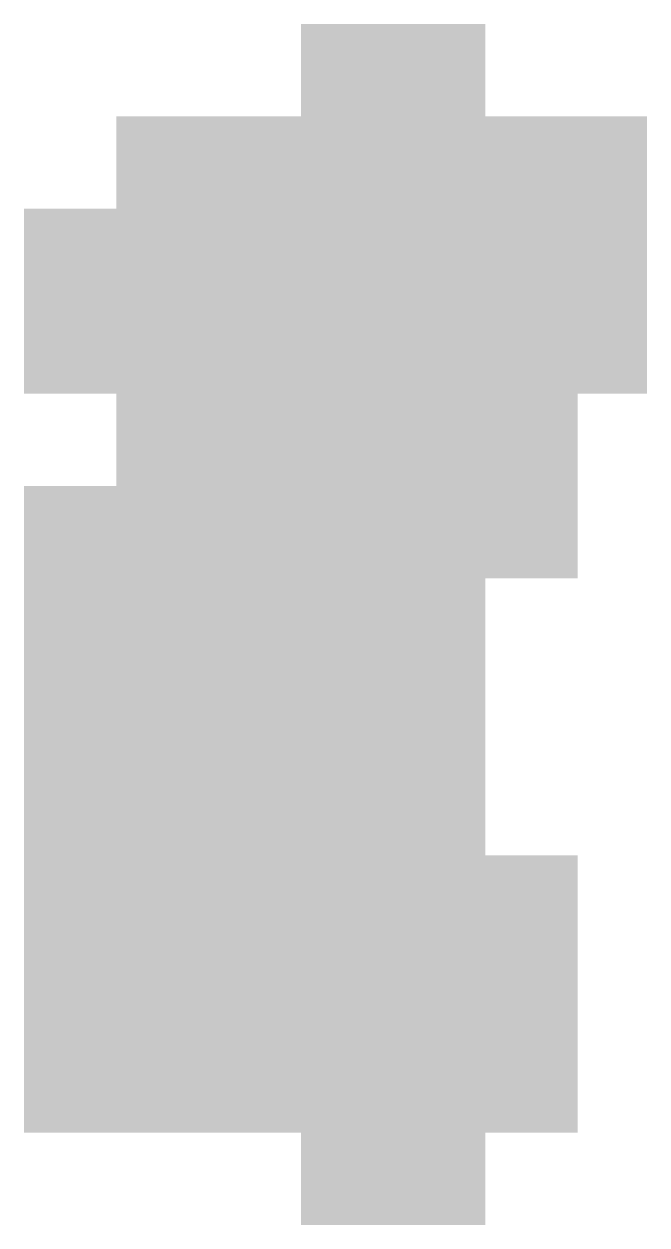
# Model space of a CAD drawing. Header units: metres. Extents: x -0.2 to 72.6, y -0.2 to 14.2.
# Drawn here: x 71.25 to 72.6, y 10.8 to 13.4 of the extents above; entities that cross this region are included whole.
import ezdxf

# ---------------------------------------------------------------- set-up
doc = ezdxf.new("R2010")
doc.units = ezdxf.units.M

msp = doc.modelspace()

# ---------------------------------------------------------------- hatches: boundary and pattern name
at = {"true_color": 0xff0000}
h = msp.add_hatch(color=7, dxfattribs=at)
h.dxf.hatch_style = 1
h.paths.add_polyline_path([(71.85, 13.2), (72.05, 13.2), (72.05, 13.4), (71.85, 13.4)])
h = msp.add_hatch(color=7, dxfattribs=at)
h.dxf.hatch_style = 1
h.paths.add_polyline_path([(72.05, 13.2), (72.25, 13.2), (72.25, 13.4), (72.05, 13.4)])
h = msp.add_hatch(color=7, dxfattribs=at)
h.dxf.hatch_style = 1
h.paths.add_polyline_path([(71.45, 13), (71.65, 13), (71.65, 13.2), (71.45, 13.2)])
h = msp.add_hatch(color=7, dxfattribs=at)
h.dxf.hatch_style = 1
h.paths.add_polyline_path([(71.65, 13), (71.85, 13), (71.85, 13.2), (71.65, 13.2)])
h = msp.add_hatch(color=7, dxfattribs=at)
h.dxf.hatch_style = 1
h.paths.add_polyline_path([(71.85, 13), (72.05, 13), (72.05, 13.2), (71.85, 13.2)])
h = msp.add_hatch(color=7, dxfattribs=at)
h.dxf.hatch_style = 1
h.paths.add_polyline_path([(72.05, 13), (72.25, 13), (72.25, 13.2), (72.05, 13.2)])
h = msp.add_hatch(color=7, dxfattribs=at)
h.dxf.hatch_style = 1
h.paths.add_polyline_path([(72.25, 13), (72.45, 13), (72.45, 13.2), (72.25, 13.2)])
h = msp.add_hatch(color=7, dxfattribs=at)
h.dxf.hatch_style = 1
h.paths.add_polyline_path([(72.45, 13), (72.6, 13), (72.6, 13.2), (72.45, 13.2)])
h = msp.add_hatch(color=7, dxfattribs=at)
h.dxf.hatch_style = 1
h.paths.add_polyline_path([(71.25, 12.8), (71.45, 12.8), (71.45, 13), (71.25, 13)])
h = msp.add_hatch(color=7, dxfattribs=at)
h.dxf.hatch_style = 1
h.paths.add_polyline_path([(71.45, 12.8), (71.65, 12.8), (71.65, 13), (71.45, 13)])
at = {"true_color": 0x00ff00}
h = msp.add_hatch(color=7, dxfattribs=at)
h.dxf.hatch_style = 1
h.paths.add_polyline_path([(71.65, 12.8), (71.85, 12.8), (71.85, 13), (71.65, 13)])
h = msp.add_hatch(color=7, dxfattribs=at)
h.dxf.hatch_style = 1
h.paths.add_polyline_path([(71.85, 12.8), (72.05, 12.8), (72.05, 13), (71.85, 13)])
h = msp.add_hatch(color=7, dxfattribs=at)
h.dxf.hatch_style = 1
h.paths.add_polyline_path([(72.05, 12.8), (72.25, 12.8), (72.25, 13), (72.05, 13)])
at = {"true_color": 0xff0000}
h = msp.add_hatch(color=7, dxfattribs=at)
h.dxf.hatch_style = 1
h.paths.add_polyline_path([(72.25, 12.8), (72.45, 12.8), (72.45, 13), (72.25, 13)])
h = msp.add_hatch(color=7, dxfattribs=at)
h.dxf.hatch_style = 1
h.paths.add_polyline_path([(72.45, 12.8), (72.6, 12.8), (72.6, 13), (72.45, 13)])
h = msp.add_hatch(color=7, dxfattribs=at)
h.dxf.hatch_style = 1
h.paths.add_polyline_path([(71.25, 12.6), (71.45, 12.6), (71.45, 12.8), (71.25, 12.8)])
h = msp.add_hatch(color=7, dxfattribs=at)
h.dxf.hatch_style = 1
h.paths.add_polyline_path([(71.45, 12.6), (71.65, 12.6), (71.65, 12.8), (71.45, 12.8)])
at = {"true_color": 0x00ff00}
h = msp.add_hatch(color=7, dxfattribs=at)
h.dxf.hatch_style = 1
h.paths.add_polyline_path([(71.65, 12.6), (71.85, 12.6), (71.85, 12.8), (71.65, 12.8)])
at = {"true_color": 0xffff00}
h = msp.add_hatch(color=7, dxfattribs=at)
h.dxf.hatch_style = 1
h.paths.add_polyline_path([(71.85, 12.6), (72.05, 12.6), (72.05, 12.8), (71.85, 12.8)])
h = msp.add_hatch(color=7, dxfattribs=at)
h.dxf.hatch_style = 1
h.paths.add_polyline_path([(72.05, 12.6), (72.25, 12.6), (72.25, 12.8), (72.05, 12.8)])
at = {"true_color": 0x00ff00}
h = msp.add_hatch(color=7, dxfattribs=at)
h.dxf.hatch_style = 1
h.paths.add_polyline_path([(72.25, 12.6), (72.45, 12.6), (72.45, 12.8), (72.25, 12.8)])
at = {"true_color": 0xff0000}
h = msp.add_hatch(color=7, dxfattribs=at)
h.dxf.hatch_style = 1
h.paths.add_polyline_path([(72.45, 12.6), (72.6, 12.6), (72.6, 12.8), (72.45, 12.8)])
h = msp.add_hatch(color=7, dxfattribs=at)
h.dxf.hatch_style = 1
h.paths.add_polyline_path([(71.45, 12.4), (71.65, 12.4), (71.65, 12.6), (71.45, 12.6)])
at = {"true_color": 0x00ff00}
h = msp.add_hatch(color=7, dxfattribs=at)
h.dxf.hatch_style = 1
h.paths.add_polyline_path([(71.65, 12.4), (71.85, 12.4), (71.85, 12.6), (71.65, 12.6)])
at = {"true_color": 0xff00ff}
h = msp.add_hatch(color=7, dxfattribs=at)
h.dxf.hatch_style = 1
h.paths.add_polyline_path([(71.85, 12.4), (72.05, 12.4), (72.05, 12.6), (71.85, 12.6)])
h = msp.add_hatch(color=7, dxfattribs=at)
h.dxf.hatch_style = 1
h.paths.add_polyline_path([(72.05, 12.4), (72.25, 12.4), (72.25, 12.6), (72.05, 12.6)])
at = {"true_color": 0xff0000}
h = msp.add_hatch(color=7, dxfattribs=at)
h.dxf.hatch_style = 1
h.paths.add_polyline_path([(72.25, 12.4), (72.45, 12.4), (72.45, 12.6), (72.25, 12.6)])
h = msp.add_hatch(color=7, dxfattribs=at)
h.dxf.hatch_style = 1
h.paths.add_polyline_path([(71.25, 12.2), (71.45, 12.2), (71.45, 12.4), (71.25, 12.4)])
at = {"true_color": 0x00ff00}
h = msp.add_hatch(color=7, dxfattribs=at)
h.dxf.hatch_style = 1
h.paths.add_polyline_path([(71.45, 12.2), (71.65, 12.2), (71.65, 12.4), (71.45, 12.4)])
at = {"true_color": 0xffff00}
h = msp.add_hatch(color=7, dxfattribs=at)
h.dxf.hatch_style = 1
h.paths.add_polyline_path([(71.65, 12.2), (71.85, 12.2), (71.85, 12.4), (71.65, 12.4)])
at = {"true_color": 0xff00ff}
h = msp.add_hatch(color=7, dxfattribs=at)
h.dxf.hatch_style = 1
h.paths.add_polyline_path([(71.85, 12.2), (72.05, 12.2), (72.05, 12.4), (71.85, 12.4)])
h = msp.add_hatch(color=7, dxfattribs=at)
h.dxf.hatch_style = 1
h.paths.add_polyline_path([(72.05, 12.2), (72.25, 12.2), (72.25, 12.4), (72.05, 12.4)])
at = {"true_color": 0xff0000}
h = msp.add_hatch(color=7, dxfattribs=at)
h.dxf.hatch_style = 1
h.paths.add_polyline_path([(72.25, 12.2), (72.45, 12.2), (72.45, 12.4), (72.25, 12.4)])
h = msp.add_hatch(color=7, dxfattribs=at)
h.dxf.hatch_style = 1
h.paths.add_polyline_path([(71.25, 12), (71.45, 12), (71.45, 12.2), (71.25, 12.2)])
at = {"true_color": 0x00ff00}
h = msp.add_hatch(color=7, dxfattribs=at)
h.dxf.hatch_style = 1
h.paths.add_polyline_path([(71.45, 12), (71.65, 12), (71.65, 12.2), (71.45, 12.2)])
at = {"true_color": 0x0000ff}
h = msp.add_hatch(color=7, dxfattribs=at)
h.dxf.hatch_style = 1
h.paths.add_polyline_path([(71.65, 12), (71.85, 12), (71.85, 12.2), (71.65, 12.2)])
at = {"true_color": 0xffff00}
h = msp.add_hatch(color=7, dxfattribs=at)
h.dxf.hatch_style = 1
h.paths.add_polyline_path([(71.85, 12), (72.05, 12), (72.05, 12.2), (71.85, 12.2)])
at = {"true_color": 0x00ff00}
h = msp.add_hatch(color=7, dxfattribs=at)
h.dxf.hatch_style = 1
h.paths.add_polyline_path([(72.05, 12), (72.25, 12), (72.25, 12.2), (72.05, 12.2)])
at = {"true_color": 0xff0000}
h = msp.add_hatch(color=7, dxfattribs=at)
h.dxf.hatch_style = 1
h.paths.add_polyline_path([(71.25, 11.8), (71.45, 11.8), (71.45, 12), (71.25, 12)])
at = {"true_color": 0x00ff00}
h = msp.add_hatch(color=7, dxfattribs=at)
h.dxf.hatch_style = 1
h.paths.add_polyline_path([(71.45, 11.8), (71.65, 11.8), (71.65, 12), (71.45, 12)])
at = {"true_color": 0x0000ff}
h = msp.add_hatch(color=7, dxfattribs=at)
h.dxf.hatch_style = 1
h.paths.add_polyline_path([(71.65, 11.8), (71.85, 11.8), (71.85, 12), (71.65, 12)])
h = msp.add_hatch(color=7, dxfattribs=at)
h.dxf.hatch_style = 1
h.paths.add_polyline_path([(71.85, 11.8), (72.05, 11.8), (72.05, 12), (71.85, 12)])
at = {"true_color": 0x00ff00}
h = msp.add_hatch(color=7, dxfattribs=at)
h.dxf.hatch_style = 1
h.paths.add_polyline_path([(72.05, 11.8), (72.25, 11.8), (72.25, 12), (72.05, 12)])
at = {"true_color": 0xff0000}
h = msp.add_hatch(color=7, dxfattribs=at)
h.dxf.hatch_style = 1
h.paths.add_polyline_path([(71.25, 11.6), (71.45, 11.6), (71.45, 11.8), (71.25, 11.8)])
h = msp.add_hatch(color=7, dxfattribs=at)
h.dxf.hatch_style = 1
h.paths.add_polyline_path([(71.45, 11.6), (71.65, 11.6), (71.65, 11.8), (71.45, 11.8)])
at = {"true_color": 0x00ff00}
h = msp.add_hatch(color=7, dxfattribs=at)
h.dxf.hatch_style = 1
h.paths.add_polyline_path([(71.65, 11.6), (71.85, 11.6), (71.85, 11.8), (71.65, 11.8)])
at = {"true_color": 0xffff00}
h = msp.add_hatch(color=7, dxfattribs=at)
h.dxf.hatch_style = 1
h.paths.add_polyline_path([(71.85, 11.6), (72.05, 11.6), (72.05, 11.8), (71.85, 11.8)])
h = msp.add_hatch(color=7, dxfattribs=at)
h.dxf.hatch_style = 1
h.paths.add_polyline_path([(72.05, 11.6), (72.25, 11.6), (72.25, 11.8), (72.05, 11.8)])
at = {"true_color": 0xff0000}
h = msp.add_hatch(color=7, dxfattribs=at)
h.dxf.hatch_style = 1
h.paths.add_polyline_path([(71.25, 11.4), (71.45, 11.4), (71.45, 11.6), (71.25, 11.6)])
h = msp.add_hatch(color=7, dxfattribs=at)
h.dxf.hatch_style = 1
h.paths.add_polyline_path([(71.45, 11.4), (71.65, 11.4), (71.65, 11.6), (71.45, 11.6)])
at = {"true_color": 0x00ff00}
h = msp.add_hatch(color=7, dxfattribs=at)
h.dxf.hatch_style = 1
h.paths.add_polyline_path([(71.65, 11.4), (71.85, 11.4), (71.85, 11.6), (71.65, 11.6)])
at = {"true_color": 0xffff00}
h = msp.add_hatch(color=7, dxfattribs=at)
h.dxf.hatch_style = 1
h.paths.add_polyline_path([(71.85, 11.4), (72.05, 11.4), (72.05, 11.6), (71.85, 11.6)])
h = msp.add_hatch(color=7, dxfattribs=at)
h.dxf.hatch_style = 1
h.paths.add_polyline_path([(72.05, 11.4), (72.25, 11.4), (72.25, 11.6), (72.05, 11.6)])
at = {"true_color": 0xff0000}
h = msp.add_hatch(color=7, dxfattribs=at)
h.dxf.hatch_style = 1
h.paths.add_polyline_path([(72.25, 11.4), (72.45, 11.4), (72.45, 11.6), (72.25, 11.6)])
h = msp.add_hatch(color=7, dxfattribs=at)
h.dxf.hatch_style = 1
h.paths.add_polyline_path([(71.25, 11.2), (71.45, 11.2), (71.45, 11.4), (71.25, 11.4)])
h = msp.add_hatch(color=7, dxfattribs=at)
h.dxf.hatch_style = 1
h.paths.add_polyline_path([(71.45, 11.2), (71.65, 11.2), (71.65, 11.4), (71.45, 11.4)])
at = {"true_color": 0x00ff00}
h = msp.add_hatch(color=7, dxfattribs=at)
h.dxf.hatch_style = 1
h.paths.add_polyline_path([(71.65, 11.2), (71.85, 11.2), (71.85, 11.4), (71.65, 11.4)])
h = msp.add_hatch(color=7, dxfattribs=at)
h.dxf.hatch_style = 1
h.paths.add_polyline_path([(71.85, 11.2), (72.05, 11.2), (72.05, 11.4), (71.85, 11.4)])
h = msp.add_hatch(color=7, dxfattribs=at)
h.dxf.hatch_style = 1
h.paths.add_polyline_path([(72.05, 11.2), (72.25, 11.2), (72.25, 11.4), (72.05, 11.4)])
at = {"true_color": 0xff0000}
h = msp.add_hatch(color=7, dxfattribs=at)
h.dxf.hatch_style = 1
h.paths.add_polyline_path([(72.25, 11.2), (72.45, 11.2), (72.45, 11.4), (72.25, 11.4)])
h = msp.add_hatch(color=7, dxfattribs=at)
h.dxf.hatch_style = 1
h.paths.add_polyline_path([(71.25, 11), (71.45, 11), (71.45, 11.2), (71.25, 11.2)])
h = msp.add_hatch(color=7, dxfattribs=at)
h.dxf.hatch_style = 1
h.paths.add_polyline_path([(71.45, 11), (71.65, 11), (71.65, 11.2), (71.45, 11.2)])
h = msp.add_hatch(color=7, dxfattribs=at)
h.dxf.hatch_style = 1
h.paths.add_polyline_path([(71.65, 11), (71.85, 11), (71.85, 11.2), (71.65, 11.2)])
h = msp.add_hatch(color=7, dxfattribs=at)
h.dxf.hatch_style = 1
h.paths.add_polyline_path([(71.85, 11), (72.05, 11), (72.05, 11.2), (71.85, 11.2)])
h = msp.add_hatch(color=7, dxfattribs=at)
h.dxf.hatch_style = 1
h.paths.add_polyline_path([(72.05, 11), (72.25, 11), (72.25, 11.2), (72.05, 11.2)])
h = msp.add_hatch(color=7, dxfattribs=at)
h.dxf.hatch_style = 1
h.paths.add_polyline_path([(72.25, 11), (72.45, 11), (72.45, 11.2), (72.25, 11.2)])
h = msp.add_hatch(color=7, dxfattribs=at)
h.dxf.hatch_style = 1
h.paths.add_polyline_path([(71.85, 10.8), (72.05, 10.8), (72.05, 11), (71.85, 11)])
h = msp.add_hatch(color=7, dxfattribs=at)
h.dxf.hatch_style = 1
h.paths.add_polyline_path([(72.05, 10.8), (72.25, 10.8), (72.25, 11), (72.05, 11)])

doc.saveas('drawing.dxf')
